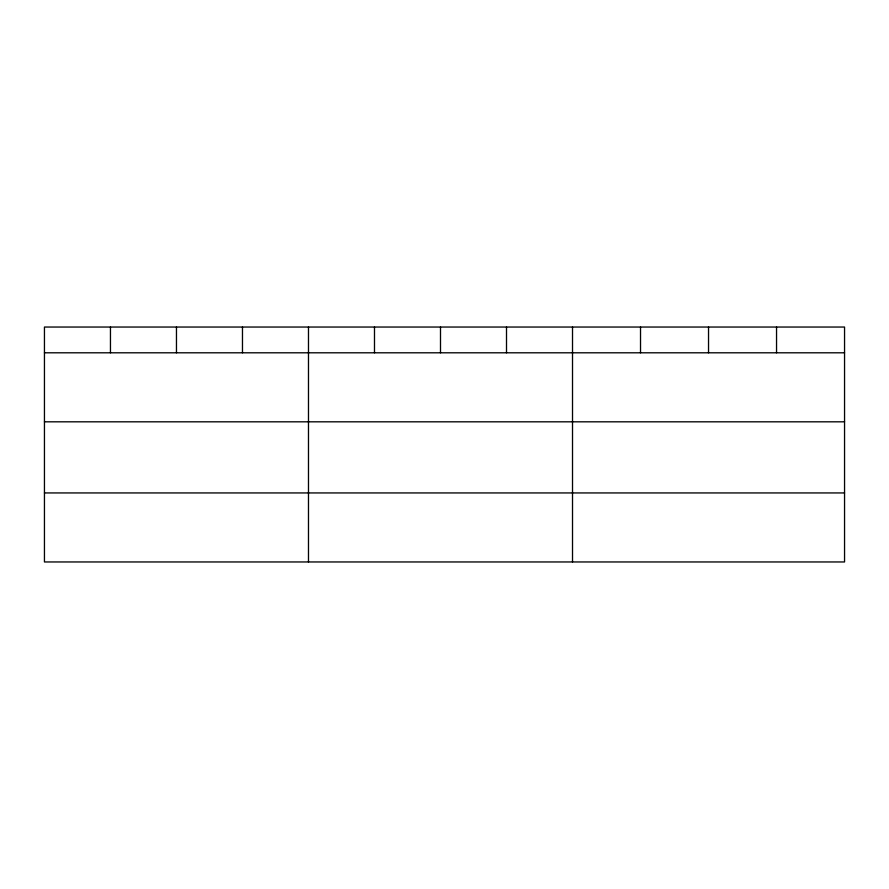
<?xml version="1.0" encoding="UTF-8"?>
<svg xmlns="http://www.w3.org/2000/svg" width="889" height="889" viewBox="0 0 889 889"><rect width="100%" height="100%" fill="white"/><g stroke="black" fill="none" stroke-linecap="round" stroke-linejoin="round"><path stroke-width="1.33" d="M844.55 421.819L844.55 327.041L44.45 327.041L44.45 561.959L844.55 561.959L844.55 421.819L44.45 421.819M44.45 352.8L844.55 352.8M44.45 492.939L844.55 492.939M776.542 327.041L776.542 352.8M708.533 327.041L708.533 352.8M640.524 327.041L640.524 352.8M572.516 327.041L572.516 561.959M506.508 327.041L506.508 352.8M440.5 327.041L440.5 352.8M374.491 327.041L374.491 352.8M308.483 327.041L308.483 561.959M242.475 327.041L242.475 352.8M176.467 327.041L176.467 352.8M110.458 327.041L110.458 352.8"/></g></svg>
